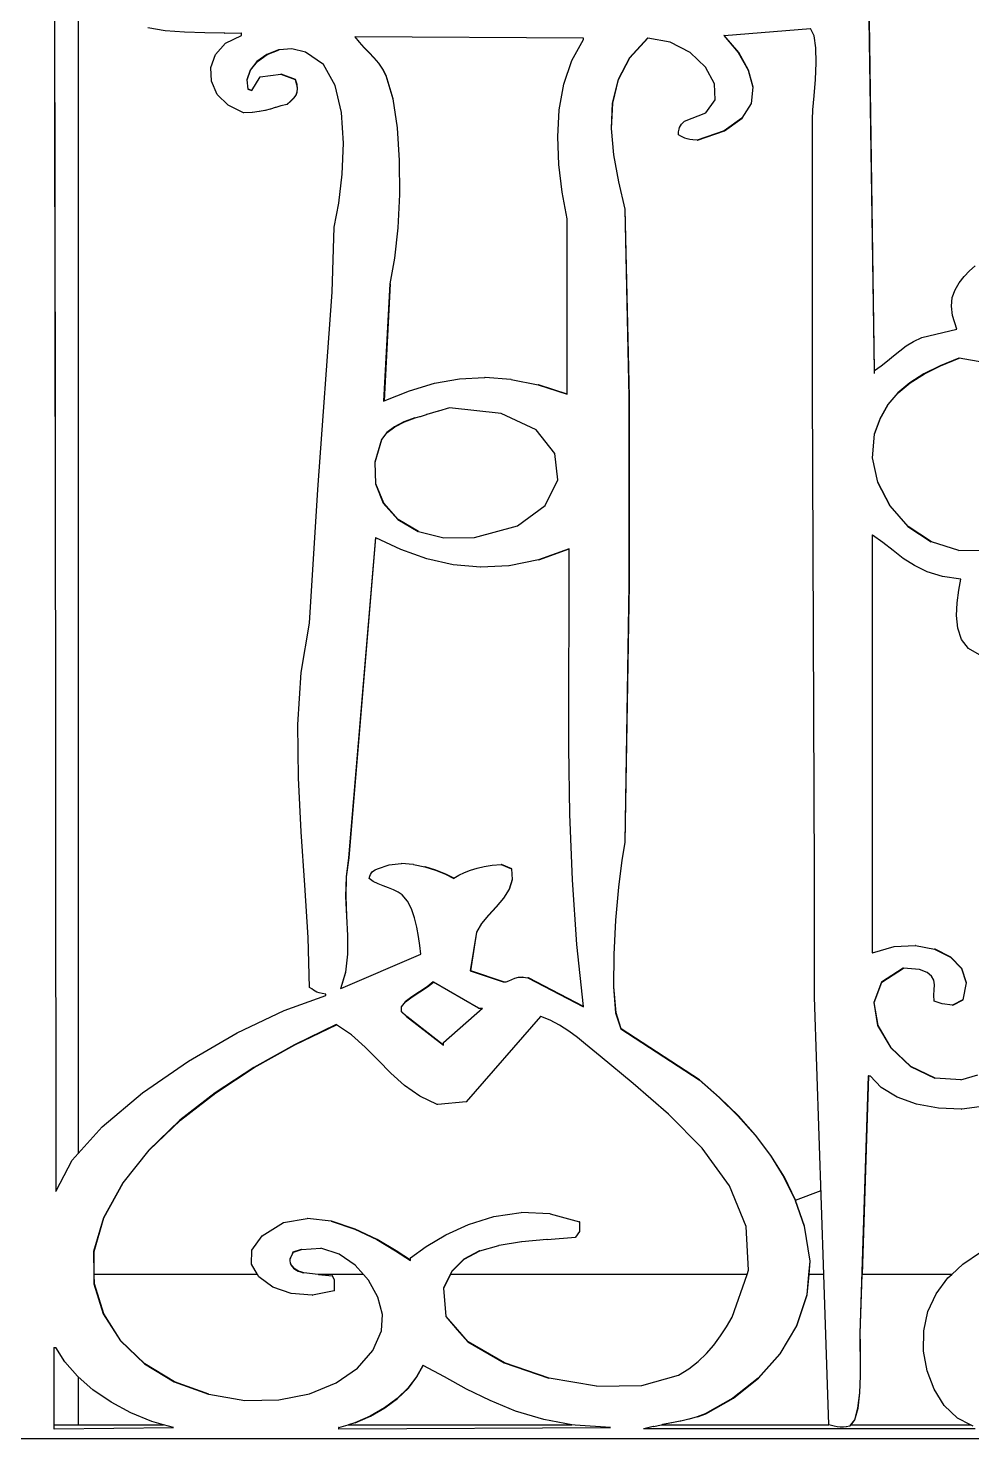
# Model space of a CAD drawing. Header units: inches. Extents: x 3672 to 10975, y -27382 to -746.
# Drawn here: x 4147.33 to 4158.69, y -26774.52 to -26757.56 of the extents above; entities that cross this region are included whole.
import ezdxf

# ---------------------------------------------------------------- set-up
doc = ezdxf.new("R2010")
doc.units = ezdxf.units.IN
doc.header["$LTSCALE"] = 17
doc.header["$MEASUREMENT"] = 0
doc.layers.add('25 BOT BAR', color=12, linetype='Continuous', lineweight=25)

# ---------------------------------------------------------------- blocks, each defined once
blk = doc.blocks.new('A$C99292ed1')
for p, q in [((75.634, 29.07), (75.647, 15.37)), ((75.652, 15.37), (75.639, 29.07)), ((75.925, 29.07), (75.925, 4.287)), ((85.404, 24.311), (85.503, 16.057)), ((85.508, 16.061), (85.409, 24.309)), ((76.972, 21.168), (76.764, 21.21)), ((77.206, 21.144), (76.972, 21.168)), ((77.45, 21.134), (77.206, 21.144)), ((77.684, 21.133), (77.45, 21.134)), ((77.689, 21.133), (77.684, 21.133)), ((77.689, 21.133), (77.89, 21.138)), ((77.699, 20.979), (77.89, 21.096)), ((77.89, 21.096), (77.89, 21.138)), ((79.254, 21.075), (79.305, 20.995)), ((79.259, 21.075), (79.254, 21.075)), ((79.31, 20.995), (79.259, 21.075)), ((82.007, 21.055), (79.259, 21.075)), ((82.007, 21.034), (82.007, 21.055)), ((82.776, 21.055), (82.558, 20.761)), ((82.563, 20.761), (82.78, 21.054)), ((82.78, 21.054), (82.776, 21.055)), ((83.048, 20.996), (82.78, 21.054)), ((83.698, 21.096), (83.693, 21.096)), ((83.693, 21.096), (83.867, 20.839)), ((83.698, 21.096), (84.735, 21.2)), ((83.872, 20.839), (83.698, 21.096)), ((84.781, 21.093), (84.735, 21.2)), ((84.802, 20.912), (84.781, 21.093)), ((77.577, 20.811), (77.699, 20.979)), ((78.337, 20.88), (78.195, 20.812)), ((78.2, 20.812), (78.342, 20.88)), ((78.342, 20.88), (78.337, 20.88)), ((78.495, 20.895), (78.342, 20.88)), ((78.659, 20.847), (78.495, 20.895)), ((79.305, 20.995), (79.362, 20.917)), ((79.31, 20.995), (79.305, 20.995)), ((79.367, 20.917), (79.31, 20.995)), ((79.362, 20.917), (79.422, 20.84)), ((79.367, 20.917), (79.362, 20.917)), ((79.427, 20.84), (79.367, 20.917)), ((81.863, 20.721), (82.007, 21.034)), ((83.288, 20.839), (83.048, 20.996)), ((84.805, 20.683), (84.802, 20.912)), ((77.522, 20.614), (77.577, 20.811)), ((78.077, 20.707), (77.994, 20.576)), ((77.999, 20.576), (78.082, 20.707)), ((78.195, 20.812), (78.077, 20.707)), ((78.082, 20.707), (78.077, 20.707)), ((78.082, 20.707), (78.2, 20.812)), ((78.2, 20.812), (78.195, 20.812)), ((78.878, 20.662), (78.659, 20.847)), ((79.422, 20.84), (79.482, 20.761)), ((79.427, 20.84), (79.422, 20.84)), ((79.486, 20.761), (79.427, 20.84)), ((79.482, 20.761), (79.538, 20.678)), ((79.486, 20.761), (79.482, 20.761)), ((79.543, 20.678), (79.486, 20.761)), ((81.767, 20.365), (81.863, 20.721)), ((82.558, 20.761), (82.421, 20.433)), ((82.426, 20.433), (82.563, 20.761)), ((82.563, 20.761), (82.558, 20.761)), ((83.474, 20.619), (83.288, 20.839)), ((83.872, 20.839), (83.867, 20.839)), ((83.867, 20.839), (83.988, 20.576)), ((83.992, 20.576), (83.872, 20.839)), ((77.53, 20.407), (77.522, 20.614)), ((77.994, 20.576), (77.953, 20.431)), ((77.958, 20.431), (77.999, 20.576)), ((77.999, 20.576), (77.994, 20.576)), ((79.019, 20.345), (78.878, 20.662)), ((79.538, 20.678), (79.587, 20.59)), ((79.543, 20.678), (79.538, 20.678)), ((79.592, 20.59), (79.543, 20.678)), ((79.587, 20.59), (79.626, 20.495)), ((79.592, 20.59), (79.587, 20.59)), ((79.631, 20.495), (79.592, 20.59)), ((83.582, 20.371), (83.474, 20.619)), ((83.992, 20.576), (83.988, 20.576)), ((83.988, 20.576), (84.043, 20.318)), ((84.048, 20.318), (83.992, 20.576)), ((84.795, 20.434), (84.805, 20.683)), ((77.6, 20.211), (77.53, 20.407)), ((77.953, 20.431), (77.965, 20.287)), ((77.958, 20.431), (77.953, 20.431)), ((77.97, 20.287), (77.958, 20.431)), ((78.015, 20.268), (78.114, 20.474)), ((78.114, 20.474), (78.362, 20.515)), ((78.362, 20.515), (78.363, 20.515)), ((78.366, 20.515), (78.363, 20.515)), ((78.363, 20.515), (78.535, 20.432)), ((78.54, 20.432), (78.366, 20.515)), ((78.535, 20.432), (78.554, 20.359)), ((78.54, 20.432), (78.535, 20.432)), ((78.559, 20.359), (78.54, 20.432)), ((78.554, 20.359), (78.561, 20.298)), ((78.559, 20.359), (78.554, 20.359)), ((78.566, 20.298), (78.559, 20.359)), ((79.626, 20.495), (79.71, 20.142)), ((79.631, 20.495), (79.626, 20.495)), ((79.714, 20.142), (79.631, 20.495)), ((81.712, 19.978), (81.767, 20.365)), ((82.421, 20.433), (82.352, 20.077)), ((82.357, 20.077), (82.426, 20.433)), ((82.426, 20.433), (82.421, 20.433)), ((83.591, 20.131), (83.582, 20.371)), ((84.78, 20.19), (84.795, 20.434)), ((77.73, 20.046), (77.6, 20.211)), ((77.965, 20.287), (78.014, 20.267)), ((77.97, 20.287), (77.965, 20.287)), ((78.015, 20.268), (77.97, 20.287)), ((78.014, 20.267), (78.015, 20.268)), ((78.543, 20.2), (78.517, 20.156)), ((78.522, 20.156), (78.547, 20.2)), ((78.557, 20.246), (78.543, 20.2)), ((78.547, 20.2), (78.543, 20.2)), ((78.547, 20.2), (78.562, 20.246)), ((78.561, 20.298), (78.557, 20.246)), ((78.562, 20.246), (78.557, 20.246)), ((78.566, 20.298), (78.561, 20.298)), ((78.562, 20.246), (78.566, 20.298)), ((79.094, 19.937), (79.019, 20.345)), ((84.043, 20.318), (84.021, 20.073)), ((84.026, 20.073), (84.048, 20.318)), ((84.048, 20.318), (84.043, 20.318)), ((84.766, 19.98), (84.78, 20.19)), ((77.915, 19.935), (77.73, 20.046)), ((78.362, 20.036), (78.302, 20.012)), ((78.367, 20.036), (78.362, 20.036)), ((78.436, 20.059), (78.367, 20.036)), ((78.482, 20.11), (78.436, 20.059)), ((78.441, 20.059), (78.436, 20.059)), ((78.441, 20.059), (78.486, 20.11)), ((78.517, 20.156), (78.482, 20.11)), ((78.486, 20.11), (78.482, 20.11)), ((78.486, 20.11), (78.522, 20.156)), ((78.522, 20.156), (78.517, 20.156)), ((79.71, 20.142), (79.763, 19.706)), ((79.714, 20.142), (79.71, 20.142)), ((79.768, 19.706), (79.714, 20.142)), ((82.352, 20.077), (82.338, 19.698)), ((82.343, 19.698), (82.357, 20.077)), ((82.357, 20.077), (82.352, 20.077)), ((83.478, 19.932), (83.591, 20.131)), ((84.021, 20.073), (83.91, 19.852)), ((83.915, 19.852), (84.026, 20.073)), ((84.026, 20.073), (84.021, 20.073)), ((77.92, 19.935), (77.915, 19.935)), ((78.018, 19.94), (77.92, 19.935)), ((78.023, 19.94), (78.018, 19.94)), ((78.102, 19.952), (78.023, 19.94)), ((78.107, 19.952), (78.102, 19.952)), ((78.173, 19.969), (78.107, 19.952)), ((78.177, 19.969), (78.173, 19.969)), ((78.236, 19.99), (78.177, 19.969)), ((78.241, 19.99), (78.236, 19.99)), ((78.297, 20.012), (78.241, 19.99)), ((78.302, 20.012), (78.297, 20.012)), ((79.118, 19.478), (79.094, 19.937)), ((81.695, 19.571), (81.712, 19.978)), ((83.222, 19.81), (83.478, 19.932)), ((83.91, 19.852), (83.697, 19.664)), ((83.702, 19.664), (83.915, 19.852)), ((83.915, 19.852), (83.91, 19.852)), ((84.759, 19.831), (84.766, 19.98)), ((79.763, 19.706), (79.789, 19.216)), ((79.768, 19.706), (79.763, 19.706)), ((79.793, 19.216), (79.768, 19.706)), ((82.343, 19.698), (82.338, 19.698)), ((82.338, 19.698), (82.368, 19.302)), ((82.372, 19.302), (82.343, 19.698)), ((83.15, 19.65), (83.155, 19.686)), ((83.155, 19.686), (83.162, 19.715)), ((83.162, 19.715), (83.172, 19.739)), ((83.172, 19.739), (83.185, 19.761)), ((83.185, 19.761), (83.202, 19.784)), ((83.202, 19.784), (83.222, 19.81)), ((84.759, 15.787), (84.759, 19.831)), ((81.708, 19.154), (81.695, 19.571)), ((83.147, 19.603), (83.15, 19.65)), ((83.176, 19.584), (83.147, 19.603)), ((83.202, 19.567), (83.176, 19.584)), ((83.226, 19.554), (83.202, 19.567)), ((83.252, 19.543), (83.226, 19.554)), ((83.283, 19.534), (83.252, 19.543)), ((83.322, 19.526), (83.283, 19.534)), ((83.371, 19.52), (83.322, 19.526)), ((83.372, 19.52), (83.371, 19.52)), ((83.697, 19.664), (83.372, 19.52)), ((83.372, 19.52), (83.375, 19.52)), ((83.375, 19.52), (83.702, 19.664)), ((83.702, 19.664), (83.697, 19.664)), ((79.103, 19.011), (79.118, 19.478)), ((79.789, 19.216), (79.79, 18.705)), ((79.793, 19.216), (79.789, 19.216)), ((79.795, 18.705), (79.793, 19.216)), ((82.372, 19.302), (82.368, 19.302)), ((82.368, 19.302), (82.427, 18.895)), ((82.431, 18.895), (82.372, 19.302)), ((79.061, 18.575), (79.103, 19.011)), ((81.748, 18.74), (81.708, 19.154)), ((82.427, 18.895), (82.503, 18.483)), ((82.431, 18.895), (82.427, 18.895)), ((82.508, 18.483), (82.431, 18.895)), ((79.79, 18.705), (79.77, 18.204)), ((79.774, 18.204), (79.795, 18.705)), ((79.795, 18.705), (79.79, 18.705)), ((81.808, 18.338), (81.748, 18.74)), ((79.006, 18.213), (79.061, 18.575)), ((81.809, 15.706), (81.808, 18.338)), ((82.503, 18.483), (82.552, 15.663)), ((82.508, 18.483), (82.503, 18.483)), ((82.557, 15.663), (82.508, 18.483)), ((78.982, 17.239), (79.006, 18.213)), ((79.77, 18.204), (79.731, 17.747)), ((79.735, 17.747), (79.774, 18.204)), ((79.774, 18.204), (79.77, 18.204)), ((79.731, 17.747), (79.676, 17.363)), ((79.681, 17.363), (79.735, 17.747)), ((79.735, 17.747), (79.731, 17.747)), ((86.523, 17.379), (86.583, 17.473)), ((86.583, 17.473), (86.65, 17.557)), ((86.65, 17.557), (86.718, 17.633)), ((79.676, 17.363), (79.601, 15.6)), ((79.681, 17.363), (79.606, 15.603)), ((79.681, 17.363), (79.676, 17.363)), ((86.475, 17.274), (86.523, 17.379)), ((78.808, 14.273), (78.982, 17.239)), ((86.431, 17.029), (86.442, 17.158)), ((86.442, 17.158), (86.475, 17.274)), ((86.446, 16.886), (86.431, 17.029)), ((86.495, 16.679), (86.446, 16.886)), ((86.074, 16.554), (86.495, 16.679)), ((85.889, 16.429), (85.975, 16.496)), ((85.975, 16.496), (86.074, 16.554)), ((85.735, 16.28), (85.81, 16.356)), ((85.81, 16.356), (85.889, 16.429)), ((85.508, 16.061), (85.585, 16.128)), ((85.585, 16.128), (85.662, 16.203)), ((85.662, 16.203), (85.735, 16.28)), ((86.297, 16.129), (86.101, 16.008)), ((86.106, 16.008), (86.302, 16.129)), ((86.52, 16.243), (86.297, 16.129)), ((86.302, 16.129), (86.297, 16.129)), ((86.302, 16.129), (86.523, 16.243)), ((86.523, 16.243), (86.52, 16.243)), ((87.149, 16.109), (86.523, 16.243)), ((80.512, 15.935), (80.816, 15.955)), ((80.816, 15.955), (80.818, 15.954)), ((80.821, 15.955), (80.818, 15.954)), ((81.129, 15.924), (80.821, 15.955)), ((85.503, 16.057), (85.508, 16.061)), ((85.503, 16.057), (85.503, 16.015)), ((86.101, 16.008), (85.931, 15.875)), ((85.936, 15.875), (86.106, 16.008)), ((86.106, 16.008), (86.101, 16.008)), ((79.91, 15.755), (80.212, 15.867)), ((80.212, 15.867), (80.512, 15.935)), ((81.134, 15.924), (81.129, 15.924)), ((81.134, 15.924), (81.458, 15.842)), ((81.458, 15.842), (81.808, 15.704)), ((81.463, 15.842), (81.458, 15.842)), ((81.809, 15.706), (81.463, 15.842)), ((84.784, 8.487), (84.759, 15.787)), ((85.931, 15.875), (85.787, 15.724)), ((85.791, 15.724), (85.936, 15.875)), ((85.936, 15.875), (85.931, 15.875)), ((79.606, 15.603), (79.91, 15.755)), ((81.808, 15.704), (81.809, 15.706)), ((82.557, 15.663), (82.552, 15.663)), ((82.552, 15.663), (82.552, 15.37)), ((82.557, 15.37), (82.557, 15.663)), ((85.787, 15.724), (85.668, 15.549)), ((85.672, 15.549), (85.791, 15.724)), ((85.791, 15.724), (85.787, 15.724)), ((79.601, 15.6), (79.606, 15.603)), ((80.257, 15.448), (80.119, 15.399)), ((80.262, 15.448), (80.257, 15.448)), ((80.395, 15.497), (80.262, 15.448)), ((81.014, 15.414), (80.395, 15.497)), ((85.668, 15.549), (85.586, 15.37)), ((85.59, 15.37), (85.672, 15.549)), ((85.672, 15.549), (85.668, 15.549)), ((75.647, 15.37), (75.652, 15.37)), ((75.663, 3.729), (75.652, 15.37)), ((79.845, 15.286), (79.731, 15.214)), ((79.735, 15.214), (79.85, 15.286)), ((79.975, 15.347), (79.845, 15.286)), ((79.85, 15.286), (79.845, 15.286)), ((79.85, 15.286), (79.98, 15.347)), ((79.98, 15.347), (79.975, 15.347)), ((79.98, 15.347), (80.038, 15.37)), ((80.038, 15.37), (80.043, 15.37)), ((80.043, 15.37), (80.115, 15.399)), ((80.119, 15.399), (80.115, 15.399)), ((81.435, 15.166), (81.014, 15.414)), ((82.552, 15.37), (82.557, 15.37)), ((82.552, 15.37), (82.552, 12.842)), ((82.557, 12.842), (82.557, 15.37)), ((85.573, 15.344), (85.503, 15.103)), ((85.508, 15.103), (85.578, 15.344)), ((85.586, 15.37), (85.573, 15.344)), ((85.578, 15.344), (85.573, 15.344)), ((85.578, 15.344), (85.59, 15.37)), ((85.586, 15.37), (85.59, 15.37)), ((79.639, 15.126), (79.577, 15.02)), ((79.581, 15.02), (79.644, 15.126)), ((79.731, 15.214), (79.639, 15.126)), ((79.644, 15.126), (79.639, 15.126)), ((79.644, 15.126), (79.735, 15.214)), ((79.735, 15.214), (79.731, 15.214)), ((81.662, 14.813), (81.435, 15.166)), ((85.503, 15.103), (85.477, 14.748)), ((85.482, 14.748), (85.508, 15.103)), ((85.508, 15.103), (85.503, 15.103)), ((79.577, 15.02), (79.494, 14.681)), ((79.498, 14.681), (79.581, 15.02)), ((79.581, 15.02), (79.577, 15.02)), ((81.698, 14.415), (81.662, 14.813)), ((79.494, 14.681), (79.503, 14.357)), ((79.498, 14.681), (79.494, 14.681)), ((79.508, 14.357), (79.498, 14.681)), ((85.482, 14.748), (85.477, 14.748)), ((85.477, 14.748), (85.542, 14.379)), ((85.547, 14.379), (85.482, 14.748)), ((78.709, 12.261), (78.808, 14.273)), ((79.503, 14.357), (79.597, 14.064)), ((79.508, 14.357), (79.503, 14.357)), ((79.602, 14.064), (79.508, 14.357)), ((81.546, 14.032), (81.698, 14.415)), ((85.547, 14.379), (85.542, 14.379)), ((85.542, 14.379), (85.689, 14.026)), ((85.694, 14.026), (85.547, 14.379)), ((79.597, 14.064), (79.77, 13.82)), ((79.602, 14.064), (79.597, 14.064)), ((79.775, 13.82), (79.602, 14.064)), ((81.21, 13.723), (81.546, 14.032)), ((85.694, 14.026), (85.689, 14.026)), ((85.689, 14.026), (85.907, 13.717)), ((85.912, 13.717), (85.694, 14.026)), ((79.775, 13.82), (79.77, 13.82)), ((79.77, 13.82), (80.015, 13.641)), ((80.02, 13.641), (79.775, 13.82)), ((80.02, 13.641), (80.015, 13.641)), ((80.02, 13.641), (80.325, 13.545)), ((80.693, 13.547), (81.21, 13.723)), ((85.478, 13.589), (85.478, 7.305)), ((85.483, 13.584), (85.478, 13.589)), ((85.483, 7.307), (85.483, 13.584)), ((85.608, 13.472), (85.483, 13.584)), ((85.907, 13.717), (86.187, 13.484)), ((85.912, 13.717), (85.907, 13.717)), ((86.192, 13.484), (85.912, 13.717)), ((79.502, 13.547), (79.18, 8.736)), ((79.185, 8.736), (79.507, 13.545)), ((79.507, 13.545), (79.502, 13.547)), ((79.808, 13.369), (79.507, 13.545)), ((80.325, 13.545), (80.693, 13.547)), ((85.729, 13.352), (85.608, 13.472)), ((86.192, 13.484), (86.187, 13.484)), ((86.519, 13.355), (86.192, 13.484)), ((80.119, 13.23), (79.808, 13.369)), ((81.833, 13.381), (81.462, 13.215)), ((81.467, 13.215), (81.833, 13.379)), ((81.832, 12.395), (81.833, 13.379)), ((81.833, 13.379), (81.833, 13.381)), ((85.852, 13.235), (85.729, 13.352)), ((85.986, 13.127), (85.852, 13.235)), ((86.519, 13.355), (86.892, 13.361)), ((80.438, 13.138), (80.119, 13.23)), ((80.766, 13.101), (80.438, 13.138)), ((80.769, 13.101), (80.766, 13.101)), ((80.769, 13.101), (80.771, 13.101)), ((81.107, 13.124), (80.771, 13.101)), ((81.112, 13.124), (81.107, 13.124)), ((81.462, 13.215), (81.112, 13.124)), ((81.467, 13.215), (81.462, 13.215)), ((86.14, 13.035), (85.986, 13.127)), ((86.323, 12.965), (86.14, 13.035)), ((86.545, 12.925), (86.323, 12.965)), ((86.52, 12.756), (86.545, 12.925)), ((82.552, 12.842), (82.503, 8.964)), ((82.508, 8.964), (82.557, 12.842)), ((82.557, 12.842), (82.552, 12.842)), ((86.5, 12.568), (86.52, 12.756)), ((86.493, 12.375), (86.5, 12.568)), ((81.828, 11.395), (81.832, 12.395)), ((78.609, 11.519), (78.709, 12.261)), ((86.507, 12.187), (86.493, 12.375)), ((86.552, 12.018), (86.507, 12.187)), ((86.636, 11.88), (86.552, 12.018)), ((86.768, 11.784), (86.636, 11.88)), ((78.57, 10.74), (78.609, 11.519)), ((81.83, 10.39), (81.828, 11.395)), ((78.575, 9.938), (78.57, 10.74)), ((81.842, 9.389), (81.83, 10.39)), ((78.608, 9.127), (78.575, 9.938)), ((81.871, 8.401), (81.842, 9.389)), ((78.652, 8.322), (78.608, 9.127)), ((82.503, 8.964), (82.466, 8.699)), ((82.471, 8.699), (82.508, 8.964)), ((82.508, 8.964), (82.503, 8.964)), ((79.18, 8.736), (79.148, 8.449)), ((79.153, 8.449), (79.185, 8.736)), ((79.185, 8.736), (79.18, 8.736)), ((82.466, 8.699), (82.426, 8.291)), ((82.431, 8.291), (82.471, 8.699)), ((82.471, 8.699), (82.466, 8.699)), ((79.436, 8.459), (79.444, 8.485)), ((79.444, 8.485), (79.453, 8.506)), ((79.453, 8.506), (79.464, 8.523)), ((79.464, 8.523), (79.479, 8.538)), ((79.479, 8.538), (79.5, 8.553)), ((79.5, 8.553), (79.527, 8.57)), ((79.527, 8.57), (79.668, 8.629)), ((79.668, 8.629), (79.812, 8.648)), ((79.812, 8.648), (79.815, 8.648)), ((79.817, 8.648), (79.815, 8.648)), ((79.956, 8.636), (79.817, 8.648)), ((79.961, 8.636), (79.956, 8.636)), ((79.961, 8.636), (80.095, 8.6)), ((80.099, 8.6), (80.095, 8.6)), ((80.095, 8.6), (80.225, 8.547)), ((80.23, 8.547), (80.099, 8.6)), ((80.23, 8.547), (80.225, 8.547)), ((80.225, 8.547), (80.343, 8.487)), ((80.348, 8.487), (80.23, 8.547)), ((80.348, 8.487), (80.343, 8.487)), ((80.343, 8.487), (80.445, 8.425)), ((80.447, 8.426), (80.348, 8.487)), ((80.507, 8.471), (80.574, 8.513)), ((80.574, 8.513), (80.646, 8.55)), ((80.646, 8.55), (80.724, 8.581)), ((80.724, 8.581), (80.811, 8.605)), ((80.811, 8.605), (80.907, 8.622)), ((80.907, 8.622), (81.015, 8.632)), ((81.015, 8.632), (81.139, 8.57)), ((81.02, 8.632), (81.015, 8.632)), ((81.144, 8.57), (81.02, 8.632)), ((81.139, 8.57), (81.148, 8.41)), ((81.144, 8.57), (81.139, 8.57)), ((81.152, 8.41), (81.144, 8.57)), ((84.784, 6.641), (84.784, 8.487)), ((78.691, 7.537), (78.652, 8.322)), ((79.148, 8.449), (79.143, 8.155)), ((79.153, 8.449), (79.148, 8.449)), ((79.148, 8.155), (79.153, 8.449)), ((79.428, 8.425), (79.436, 8.459)), ((79.476, 8.377), (79.428, 8.425)), ((79.533, 8.341), (79.476, 8.377)), ((79.595, 8.311), (79.533, 8.341)), ((80.445, 8.425), (80.447, 8.426)), ((80.447, 8.426), (80.507, 8.471)), ((81.148, 8.41), (81.111, 8.263)), ((81.115, 8.263), (81.152, 8.41)), ((81.152, 8.41), (81.148, 8.41)), ((81.924, 7.433), (81.871, 8.401)), ((79.143, 8.155), (79.153, 7.859)), ((79.148, 8.155), (79.143, 8.155)), ((79.158, 7.859), (79.148, 8.155)), ((79.658, 8.284), (79.595, 8.311)), ((79.72, 8.255), (79.658, 8.284)), ((79.777, 8.22), (79.72, 8.255)), ((79.825, 8.176), (79.777, 8.22)), ((79.887, 8.081), (79.825, 8.176)), ((81.111, 8.263), (81.041, 8.127)), ((81.046, 8.127), (81.115, 8.263)), ((81.115, 8.263), (81.111, 8.263)), ((82.426, 8.291), (82.391, 7.798)), ((82.396, 7.798), (82.431, 8.291)), ((82.431, 8.291), (82.426, 8.291)), ((79.935, 7.965), (79.887, 8.081)), ((80.954, 7.998), (80.861, 7.872)), ((80.866, 7.872), (80.958, 7.998)), ((81.041, 8.127), (80.954, 7.998)), ((80.958, 7.998), (80.954, 7.998)), ((80.958, 7.998), (81.046, 8.127)), ((81.046, 8.127), (81.041, 8.127)), ((79.158, 7.859), (79.153, 7.859)), ((79.153, 7.859), (79.165, 7.567)), ((79.17, 7.567), (79.158, 7.859)), ((79.972, 7.834), (79.935, 7.965)), ((80, 7.694), (79.972, 7.834)), ((80.861, 7.872), (80.778, 7.746)), ((80.783, 7.746), (80.866, 7.872)), ((80.866, 7.872), (80.861, 7.872)), ((80.02, 7.552), (80, 7.694)), ((80.778, 7.746), (80.717, 7.616)), ((80.722, 7.616), (80.783, 7.746)), ((80.783, 7.746), (80.778, 7.746)), ((82.391, 7.798), (82.369, 7.28)), ((82.374, 7.28), (82.396, 7.798)), ((82.396, 7.798), (82.391, 7.798)), ((78.709, 6.787), (78.691, 7.537)), ((79.17, 7.567), (79.165, 7.567)), ((79.165, 7.567), (79.166, 7.284)), ((79.17, 7.284), (79.17, 7.567)), ((80.036, 7.414), (80.02, 7.552)), ((80.717, 7.616), (80.643, 7.035)), ((80.648, 7.035), (80.722, 7.616)), ((80.722, 7.616), (80.717, 7.616)), ((80.048, 7.284), (80.036, 7.414)), ((82.007, 6.499), (81.924, 7.433)), ((85.478, 7.305), (85.483, 7.307)), ((85.483, 7.307), (85.741, 7.399)), ((85.741, 7.399), (85.997, 7.414)), ((86.001, 7.414), (85.997, 7.414)), ((86.001, 7.414), (86.229, 7.359)), ((86.234, 7.359), (86.229, 7.359)), ((86.229, 7.359), (86.42, 7.242)), ((86.425, 7.242), (86.234, 7.359)), ((79.086, 6.769), (80.048, 7.284)), ((79.166, 7.284), (79.142, 7.015)), ((79.147, 7.015), (79.17, 7.284)), ((79.17, 7.284), (79.166, 7.284)), ((82.369, 7.28), (82.367, 6.795)), ((82.374, 7.28), (82.369, 7.28)), ((82.371, 6.795), (82.374, 7.28)), ((86.42, 7.242), (86.552, 7.07)), ((86.425, 7.242), (86.42, 7.242)), ((86.557, 7.07), (86.425, 7.242)), ((79.142, 7.015), (79.081, 6.766)), ((79.086, 6.769), (79.147, 7.015)), ((79.147, 7.015), (79.142, 7.015)), ((80.648, 7.035), (80.643, 7.035)), ((80.643, 7.035), (81.04, 6.869)), ((81.044, 6.87), (80.648, 7.035)), ((85.85, 7.077), (85.59, 6.863)), ((85.595, 6.863), (85.855, 7.077)), ((85.855, 7.077), (85.85, 7.077)), ((86.049, 7.056), (85.855, 7.077)), ((86.139, 7.01), (86.049, 7.056)), ((86.193, 6.956), (86.139, 7.01)), ((86.219, 6.894), (86.193, 6.956)), ((86.552, 7.07), (86.608, 6.854)), ((86.557, 7.07), (86.552, 7.07)), ((86.613, 6.854), (86.557, 7.07)), ((78.736, 6.764), (78.709, 6.787)), ((80.124, 6.795), (80.033, 6.719)), ((80.038, 6.719), (80.129, 6.795)), ((80.197, 6.869), (80.124, 6.795)), ((80.129, 6.795), (80.124, 6.795)), ((80.129, 6.795), (80.199, 6.867)), ((80.199, 6.867), (80.197, 6.869)), ((80.742, 6.475), (80.199, 6.867)), ((81.04, 6.869), (81.044, 6.87)), ((81.044, 6.87), (81.074, 6.872)), ((81.074, 6.872), (81.107, 6.885)), ((81.107, 6.885), (81.143, 6.904)), ((81.143, 6.904), (81.181, 6.923)), ((81.181, 6.923), (81.225, 6.938)), ((81.225, 6.938), (81.277, 6.942)), ((81.278, 6.942), (81.277, 6.942)), ((81.281, 6.942), (81.278, 6.942)), ((81.281, 6.942), (81.337, 6.932)), ((81.342, 6.932), (81.337, 6.932)), ((81.337, 6.932), (82.007, 6.496)), ((82.007, 6.499), (81.342, 6.932)), ((82.371, 6.795), (82.367, 6.795)), ((82.367, 6.795), (82.392, 6.404)), ((82.397, 6.404), (82.371, 6.795)), ((85.59, 6.863), (85.498, 6.56)), ((85.503, 6.56), (85.595, 6.863)), ((85.595, 6.863), (85.59, 6.863)), ((86.226, 6.825), (86.219, 6.894)), ((86.223, 6.75), (86.226, 6.825)), ((86.608, 6.854), (86.57, 6.6)), ((86.574, 6.6), (86.613, 6.854)), ((86.613, 6.854), (86.608, 6.854)), ((78.403, 6.439), (78.907, 6.662)), ((78.757, 6.744), (78.736, 6.764)), ((78.778, 6.729), (78.757, 6.744)), ((78.799, 6.715), (78.778, 6.729)), ((78.826, 6.703), (78.799, 6.715)), ((78.861, 6.693), (78.826, 6.703)), ((78.907, 6.683), (78.861, 6.693)), ((78.907, 6.662), (78.907, 6.683)), ((79.081, 6.766), (79.086, 6.769)), ((79.939, 6.644), (79.86, 6.569)), ((79.864, 6.569), (79.944, 6.644)), ((80.033, 6.719), (79.939, 6.644)), ((79.944, 6.644), (79.939, 6.644)), ((79.944, 6.644), (80.038, 6.719)), ((80.038, 6.719), (80.033, 6.719)), ((84.897, 2.472), (84.784, 6.641)), ((86.219, 6.668), (86.223, 6.75)), ((86.222, 6.579), (86.219, 6.668)), ((79.811, 6.495), (79.81, 6.422)), ((79.86, 6.569), (79.811, 6.495)), ((79.816, 6.495), (79.811, 6.495)), ((79.815, 6.422), (79.816, 6.495)), ((79.816, 6.495), (79.864, 6.569)), ((79.864, 6.569), (79.86, 6.569)), ((80.321, 5.957), (80.792, 6.475)), ((80.742, 6.475), (80.792, 6.475)), ((82.007, 6.496), (82.007, 6.499)), ((85.498, 6.56), (85.544, 6.215)), ((85.503, 6.56), (85.498, 6.56)), ((85.549, 6.215), (85.503, 6.56)), ((86.322, 6.538), (86.222, 6.579)), ((86.446, 6.517), (86.322, 6.538)), ((86.57, 6.6), (86.446, 6.518)), ((86.446, 6.518), (86.45, 6.517)), ((86.446, 6.518), (86.446, 6.517)), ((86.45, 6.517), (86.446, 6.517)), ((86.45, 6.517), (86.574, 6.6)), ((86.574, 6.6), (86.57, 6.6)), ((77.837, 6.101), (78.403, 6.439)), ((79.815, 6.422), (79.81, 6.422)), ((79.81, 6.422), (79.874, 6.351)), ((79.879, 6.351), (79.815, 6.422)), ((79.879, 6.351), (79.874, 6.351)), ((79.874, 6.351), (80.321, 5.916)), ((80.321, 5.92), (79.879, 6.351)), ((81.486, 6.351), (80.593, 5.065)), ((80.598, 5.065), (81.49, 6.349)), ((81.49, 6.349), (81.486, 6.351)), ((81.604, 6.293), (81.49, 6.349)), ((81.718, 6.218), (81.604, 6.293)), ((82.397, 6.404), (82.392, 6.404)), ((82.392, 6.404), (82.453, 6.164)), ((82.458, 6.164), (82.397, 6.404)), ((79.031, 6.227), (78.528, 5.921)), ((78.533, 5.921), (79.033, 6.225)), ((79.033, 6.225), (79.031, 6.227)), ((79.214, 6.071), (79.033, 6.225)), ((81.827, 6.13), (81.718, 6.218)), ((81.931, 6.034), (81.827, 6.13)), ((82.458, 6.164), (82.453, 6.164)), ((82.453, 6.164), (83.395, 5.397)), ((83.4, 5.397), (82.458, 6.164)), ((85.549, 6.215), (85.544, 6.215)), ((85.544, 6.215), (85.701, 5.879)), ((85.706, 5.879), (85.549, 6.215)), ((77.253, 5.678), (77.837, 6.101)), ((79.379, 5.89), (79.214, 6.071)), ((80.321, 5.92), (80.321, 5.957)), ((82.029, 5.935), (81.931, 6.034)), ((78.528, 5.921), (78.039, 5.58)), ((78.044, 5.58), (78.533, 5.921)), ((78.533, 5.921), (78.528, 5.921)), ((79.534, 5.694), (79.379, 5.89)), ((80.321, 5.916), (80.321, 5.92)), ((82.205, 5.75), (82.029, 5.935)), ((85.701, 5.879), (85.939, 5.598)), ((85.706, 5.879), (85.701, 5.879)), ((85.944, 5.598), (85.706, 5.879)), ((76.698, 5.199), (77.253, 5.678)), ((79.688, 5.497), (79.534, 5.694)), ((82.603, 5.342), (82.205, 5.75)), ((78.039, 5.58), (77.575, 5.202)), ((77.58, 5.202), (78.044, 5.58)), ((78.044, 5.58), (78.039, 5.58)), ((79.853, 5.311), (79.688, 5.497)), ((85.429, 5.459), (85.33, 1.581)), ((85.434, 5.459), (85.357, 2.472)), ((85.434, 5.459), (85.429, 5.459)), ((85.434, 5.459), (85.454, 5.459)), ((85.586, 5.282), (85.454, 5.459)), ((85.944, 5.598), (85.939, 5.598)), ((85.939, 5.598), (86.23, 5.421)), ((86.235, 5.421), (85.944, 5.598)), ((86.545, 5.397), (86.75, 5.474)), ((80.035, 5.149), (79.853, 5.311)), ((83.028, 4.881), (82.603, 5.342)), ((83.4, 5.397), (83.395, 5.397)), ((83.395, 5.397), (83.637, 5.13)), ((83.642, 5.13), (83.4, 5.397)), ((85.777, 5.137), (85.586, 5.282)), ((86.235, 5.421), (86.23, 5.421)), ((86.545, 5.397), (86.235, 5.421)), ((76.216, 4.692), (76.698, 5.199)), ((77.575, 5.202), (77.15, 4.789)), ((77.155, 4.789), (77.58, 5.202)), ((77.58, 5.202), (77.575, 5.202)), ((80.246, 5.024), (80.035, 5.149)), ((83.642, 5.13), (83.637, 5.13)), ((83.637, 5.13), (83.863, 4.854)), ((83.868, 4.854), (83.642, 5.13)), ((86.012, 5.031), (85.777, 5.137)), ((80.251, 5.024), (80.246, 5.024)), ((80.593, 5.065), (80.251, 5.024)), ((80.598, 5.065), (80.593, 5.065)), ((86.276, 4.969), (86.012, 5.031)), ((86.553, 4.957), (86.276, 4.969)), ((86.554, 4.958), (86.553, 4.957)), ((86.554, 4.958), (86.558, 4.957)), ((86.83, 5.001), (86.558, 4.957)), ((77.15, 4.789), (76.775, 4.338)), ((76.78, 4.338), (77.155, 4.789)), ((77.155, 4.789), (77.15, 4.789)), ((83.431, 4.368), (83.028, 4.881)), ((83.863, 4.854), (84.07, 4.566)), ((83.868, 4.854), (83.863, 4.854)), ((84.074, 4.566), (83.868, 4.854)), ((75.925, 4.287), (76.216, 4.692)), ((84.074, 4.566), (84.07, 4.566)), ((84.07, 4.566), (84.255, 4.261)), ((84.26, 4.261), (84.074, 4.566)), ((75.855, 4.189), (75.925, 4.287)), ((76.775, 4.338), (76.464, 3.85)), ((76.469, 3.85), (76.78, 4.338)), ((76.78, 4.338), (76.775, 4.338)), ((83.76, 3.805), (83.431, 4.368)), ((84.255, 4.261), (84.417, 3.934)), ((84.26, 4.261), (84.255, 4.261)), ((84.422, 3.934), (84.26, 4.261)), ((75.663, 3.729), (75.855, 4.189)), ((84.422, 3.934), (84.417, 3.934)), ((84.417, 3.934), (84.551, 3.586)), ((84.555, 3.588), (84.422, 3.934)), ((76.464, 3.85), (76.229, 3.323)), ((76.234, 3.323), (76.469, 3.85)), ((76.469, 3.85), (76.464, 3.85)), ((83.964, 3.193), (83.76, 3.805)), ((84.555, 3.588), (84.863, 3.735)), ((75.659, 3.717), (75.663, 3.729)), ((84.551, 3.586), (84.555, 3.588)), ((84.551, 3.586), (84.553, 3.581)), ((84.557, 3.581), (84.553, 3.581)), ((84.553, 3.581), (84.66, 3.199)), ((84.557, 3.581), (84.555, 3.588)), ((84.665, 3.199), (84.557, 3.581)), ((80.926, 3.34), (81.255, 3.4)), ((81.255, 3.4), (81.259, 3.399)), ((81.26, 3.4), (81.259, 3.399)), ((81.601, 3.38), (81.26, 3.4)), ((76.229, 3.323), (76.112, 2.816)), ((76.117, 2.816), (76.234, 3.323)), ((76.234, 3.323), (76.229, 3.323)), ((78.138, 3.054), (78.398, 3.252)), ((78.398, 3.252), (78.68, 3.313)), ((78.682, 3.313), (78.68, 3.313)), ((78.684, 3.313), (78.682, 3.313)), ((78.97, 3.27), (78.684, 3.313)), ((78.97, 3.27), (79.254, 3.154)), ((78.974, 3.27), (78.97, 3.27)), ((79.258, 3.154), (78.974, 3.27)), ((80.621, 3.221), (80.926, 3.34)), ((81.606, 3.38), (81.601, 3.38)), ((81.606, 3.38), (81.957, 3.261)), ((81.962, 3.261), (81.957, 3.261)), ((81.957, 3.261), (81.957, 3.116)), ((81.962, 3.116), (81.962, 3.261)), ((78.016, 2.836), (78.138, 3.054)), ((79.258, 3.154), (79.254, 3.154)), ((79.254, 3.154), (79.517, 2.996)), ((79.522, 2.996), (79.258, 3.154)), ((80.112, 2.892), (80.347, 3.065)), ((80.347, 3.065), (80.621, 3.221)), ((81.957, 3.116), (81.908, 3.033)), ((81.912, 3.033), (81.962, 3.116)), ((81.962, 3.116), (81.957, 3.116)), ((83.991, 2.534), (83.964, 3.193)), ((84.665, 3.199), (84.66, 3.199)), ((84.66, 3.199), (84.728, 2.67)), ((84.733, 2.67), (84.665, 3.199)), ((79.522, 2.996), (79.517, 2.996)), ((79.517, 2.996), (79.745, 2.827)), ((79.75, 2.827), (79.522, 2.996)), ((79.924, 2.722), (80.112, 2.892)), ((80.76, 2.825), (80.987, 2.907)), ((80.992, 2.907), (80.987, 2.907)), ((81.258, 2.96), (80.992, 2.907)), ((81.263, 2.96), (81.258, 2.96)), ((81.566, 2.997), (81.263, 2.96)), ((81.57, 2.997), (81.566, 2.997)), ((81.57, 2.997), (81.908, 3.033)), ((81.912, 3.033), (81.908, 3.033)), ((76.117, 2.816), (76.112, 2.816)), ((76.112, 2.816), (76.115, 2.472)), ((76.12, 2.472), (76.117, 2.816)), ((78.01, 2.624), (78.016, 2.836)), ((78.479, 2.724), (78.473, 2.699)), ((78.478, 2.699), (78.484, 2.724)), ((78.488, 2.748), (78.479, 2.724)), ((78.484, 2.724), (78.479, 2.724)), ((78.484, 2.724), (78.493, 2.748)), ((78.499, 2.775), (78.488, 2.748)), ((78.493, 2.748), (78.488, 2.748)), ((78.493, 2.748), (78.504, 2.775)), ((78.51, 2.805), (78.499, 2.775)), ((78.504, 2.775), (78.499, 2.775)), ((78.504, 2.775), (78.515, 2.805)), ((78.61, 2.846), (78.51, 2.805)), ((78.515, 2.805), (78.51, 2.805)), ((78.515, 2.805), (78.614, 2.846)), ((78.614, 2.846), (78.61, 2.846)), ((78.614, 2.846), (78.846, 2.864)), ((79.065, 2.777), (78.846, 2.864)), ((79.259, 2.61), (79.065, 2.777)), ((79.745, 2.827), (79.924, 2.68)), ((79.75, 2.827), (79.745, 2.827)), ((79.924, 2.684), (79.75, 2.827)), ((79.924, 2.684), (79.924, 2.722)), ((80.755, 2.825), (80.565, 2.701)), ((80.57, 2.701), (80.76, 2.825)), ((80.76, 2.825), (80.755, 2.825)), ((86.569, 2.626), (86.783, 2.806)), ((78.083, 2.472), (78.01, 2.624)), ((78.473, 2.699), (78.471, 2.675)), ((78.476, 2.675), (78.471, 2.675)), ((78.471, 2.675), (78.475, 2.648)), ((78.478, 2.699), (78.473, 2.699)), ((78.48, 2.648), (78.475, 2.648)), ((78.475, 2.648), (78.486, 2.618)), ((78.476, 2.675), (78.478, 2.699)), ((78.48, 2.648), (78.476, 2.675)), ((78.49, 2.618), (78.48, 2.648)), ((78.49, 2.618), (78.486, 2.618)), ((78.486, 2.618), (78.502, 2.589)), ((78.507, 2.589), (78.49, 2.618)), ((78.507, 2.589), (78.502, 2.589)), ((78.502, 2.589), (78.517, 2.566)), ((78.522, 2.566), (78.507, 2.589)), ((78.522, 2.566), (78.517, 2.566)), ((78.517, 2.566), (78.533, 2.548)), ((78.538, 2.548), (78.522, 2.566)), ((78.538, 2.548), (78.533, 2.548)), ((78.533, 2.548), (78.551, 2.533)), ((78.556, 2.533), (78.538, 2.548)), ((79.357, 2.472), (79.259, 2.61)), ((79.924, 2.68), (79.924, 2.684)), ((80.565, 2.701), (80.42, 2.519)), ((80.424, 2.519), (80.57, 2.701)), ((80.57, 2.701), (80.565, 2.701)), ((84.728, 2.67), (84.714, 2.472)), ((84.719, 2.472), (84.733, 2.67)), ((84.733, 2.67), (84.728, 2.67)), ((86.436, 2.472), (86.569, 2.626)), ((76.12, 2.472), (76.115, 2.472)), ((76.115, 2.472), (76.116, 2.33)), ((78.083, 2.472), (76.12, 2.472)), ((76.121, 2.33), (76.12, 2.472)), ((78.101, 2.434), (78.083, 2.472)), ((78.267, 2.282), (78.101, 2.434)), ((78.556, 2.533), (78.551, 2.533)), ((78.551, 2.533), (78.573, 2.52)), ((78.578, 2.52), (78.556, 2.533)), ((78.578, 2.52), (78.573, 2.52)), ((78.573, 2.52), (78.6, 2.508)), ((78.605, 2.508), (78.578, 2.52)), ((78.605, 2.508), (78.6, 2.508)), ((78.6, 2.508), (78.634, 2.494)), ((78.639, 2.494), (78.605, 2.508)), ((78.639, 2.494), (78.634, 2.494)), ((78.814, 2.472), (78.639, 2.494)), ((78.819, 2.472), (78.814, 2.472)), ((79.357, 2.472), (78.819, 2.472)), ((78.819, 2.472), (78.982, 2.452)), ((78.986, 2.452), (78.982, 2.452)), ((78.982, 2.452), (79.006, 2.39)), ((79.011, 2.39), (78.986, 2.452)), ((79.011, 2.39), (79.006, 2.39)), ((79.006, 2.39), (79.006, 2.224)), ((79.011, 2.224), (79.011, 2.39)), ((79.417, 2.386), (79.357, 2.472)), ((79.53, 2.131), (79.417, 2.386)), ((80.401, 2.472), (80.321, 2.266)), ((80.325, 2.266), (80.406, 2.472)), ((80.42, 2.519), (80.401, 2.472)), ((80.406, 2.472), (80.401, 2.472)), ((80.406, 2.472), (80.424, 2.519)), ((83.974, 2.472), (80.406, 2.472)), ((80.424, 2.519), (80.42, 2.519)), ((83.792, 1.83), (83.974, 2.472)), ((83.974, 2.472), (83.991, 2.534)), ((84.714, 2.472), (84.692, 2.167)), ((84.697, 2.167), (84.719, 2.472)), ((84.719, 2.472), (84.714, 2.472)), ((84.897, 2.472), (84.719, 2.472)), ((84.958, 0.212), (84.897, 2.472)), ((85.334, 1.581), (85.357, 2.472)), ((86.436, 2.472), (85.357, 2.472)), ((86.247, 2.182), (86.389, 2.419)), ((86.389, 2.419), (86.436, 2.472)), ((76.121, 2.33), (76.116, 2.33)), ((76.116, 2.33), (76.228, 1.878)), ((76.233, 1.878), (76.121, 2.33)), ((78.487, 2.186), (78.267, 2.282)), ((79.006, 2.224), (78.745, 2.161)), ((79.011, 2.224), (79.006, 2.224)), ((80.325, 2.266), (80.321, 2.266)), ((80.321, 2.266), (80.349, 1.838)), ((80.354, 1.838), (80.325, 2.266)), ((78.74, 2.161), (78.487, 2.186)), ((78.742, 2.161), (78.74, 2.161)), ((78.742, 2.161), (78.745, 2.161)), ((79.586, 1.868), (79.53, 2.131)), ((84.692, 2.167), (84.566, 1.701)), ((84.571, 1.701), (84.697, 2.167)), ((84.697, 2.167), (84.692, 2.167)), ((86.148, 1.913), (86.247, 2.182)), ((76.233, 1.878), (76.228, 1.878)), ((76.228, 1.878), (76.435, 1.474)), ((76.44, 1.474), (76.233, 1.878)), ((79.577, 1.623), (79.586, 1.868)), ((86.098, 1.623), (86.148, 1.913)), ((80.354, 1.838), (80.349, 1.838)), ((80.349, 1.838), (80.486, 1.64)), ((80.49, 1.642), (80.354, 1.838)), ((83.725, 1.686), (83.792, 1.83)), ((84.566, 1.701), (84.367, 1.28)), ((84.371, 1.28), (84.571, 1.701)), ((84.571, 1.701), (84.566, 1.701)), ((79.472, 1.328), (79.577, 1.623)), ((80.486, 1.64), (80.49, 1.642)), ((80.486, 1.64), (80.614, 1.456)), ((80.619, 1.456), (80.49, 1.642)), ((83.572, 1.41), (83.652, 1.546)), ((83.652, 1.546), (83.725, 1.686)), ((85.33, 1.581), (85.331, 1.419)), ((85.334, 1.581), (85.33, 1.581)), ((85.336, 1.419), (85.334, 1.581)), ((86.095, 1.32), (86.098, 1.623)), ((75.634, 1.374), (75.639, 1.374)), ((75.634, 1.374), (75.634, 0.212)), ((75.639, 1.374), (75.659, 1.374)), ((75.639, 0.212), (75.639, 1.374)), ((75.766, 1.155), (75.659, 1.374)), ((76.435, 1.474), (76.724, 1.129)), ((76.44, 1.474), (76.435, 1.474)), ((76.728, 1.129), (76.44, 1.474)), ((80.619, 1.456), (80.614, 1.456)), ((80.614, 1.456), (81.05, 1.14)), ((81.055, 1.14), (80.619, 1.456)), ((83.483, 1.281), (83.572, 1.41)), ((85.336, 1.419), (85.331, 1.419)), ((85.331, 1.419), (85.334, 1.198)), ((85.338, 1.198), (85.336, 1.419)), ((79.286, 1.062), (79.472, 1.328)), ((83.384, 1.161), (83.483, 1.281)), ((84.367, 1.28), (84.107, 0.913)), ((84.112, 0.913), (84.371, 1.28)), ((84.371, 1.28), (84.367, 1.28)), ((85.334, 1.198), (85.333, 0.945)), ((85.338, 1.198), (85.334, 1.198)), ((85.337, 0.945), (85.338, 1.198)), ((86.138, 1.022), (86.095, 1.32)), ((75.916, 0.94), (75.766, 1.155)), ((76.728, 1.129), (76.724, 1.129)), ((76.724, 1.129), (77.081, 0.856)), ((77.086, 0.856), (76.728, 1.129)), ((79.028, 0.841), (79.286, 1.062)), ((80.073, 1.104), (79.997, 0.931)), ((80.002, 0.931), (80.076, 1.102)), ((80.076, 1.102), (80.073, 1.104)), ((80.331, 0.93), (80.076, 1.102)), ((81.055, 1.14), (81.05, 1.14)), ((81.05, 1.14), (81.589, 0.912)), ((81.593, 0.912), (81.055, 1.14)), ((83.147, 0.959), (83.273, 1.053)), ((83.273, 1.053), (83.384, 1.161)), ((86.222, 0.744), (86.138, 1.022)), ((75.925, 0.931), (75.916, 0.94)), ((75.925, 0.931), (75.925, 0.212)), ((76.104, 0.737), (75.925, 0.931)), ((77.086, 0.856), (77.081, 0.856)), ((77.081, 0.856), (77.494, 0.669)), ((77.498, 0.669), (77.086, 0.856)), ((79.997, 0.931), (79.893, 0.764)), ((79.898, 0.764), (80.002, 0.931)), ((80.002, 0.931), (79.997, 0.931)), ((80.598, 0.749), (80.331, 0.93)), ((81.593, 0.912), (81.589, 0.912)), ((82.163, 0.791), (81.593, 0.912)), ((82.705, 0.8), (83.147, 0.959)), ((84.107, 0.913), (83.803, 0.609)), ((83.808, 0.609), (84.112, 0.913)), ((84.112, 0.913), (84.107, 0.913)), ((85.333, 0.945), (85.324, 0.69)), ((85.329, 0.69), (85.337, 0.945)), ((85.337, 0.945), (85.333, 0.945)), ((76.321, 0.551), (76.104, 0.737)), ((78.71, 0.677), (79.028, 0.841)), ((79.893, 0.764), (79.763, 0.606)), ((79.767, 0.606), (79.898, 0.764)), ((79.898, 0.764), (79.893, 0.764)), ((80.882, 0.574), (80.598, 0.749)), ((82.163, 0.791), (82.705, 0.8)), ((85.324, 0.69), (85.303, 0.461)), ((85.308, 0.461), (85.329, 0.69)), ((85.329, 0.69), (85.324, 0.69)), ((86.345, 0.502), (86.222, 0.744)), ((76.559, 0.39), (76.321, 0.551)), ((77.498, 0.669), (77.494, 0.669)), ((77.498, 0.669), (77.932, 0.577)), ((77.932, 0.577), (78.341, 0.585)), ((78.341, 0.585), (78.71, 0.677)), ((79.763, 0.606), (79.61, 0.464)), ((79.615, 0.464), (79.767, 0.606)), ((79.767, 0.606), (79.763, 0.606)), ((81.189, 0.416), (80.882, 0.574)), ((83.803, 0.609), (83.47, 0.378)), ((83.475, 0.378), (83.808, 0.609)), ((83.808, 0.609), (83.803, 0.609)), ((76.812, 0.261), (76.559, 0.39)), ((79.44, 0.341), (79.254, 0.241)), ((79.258, 0.241), (79.444, 0.341)), ((79.61, 0.464), (79.44, 0.341)), ((79.444, 0.341), (79.44, 0.341)), ((79.444, 0.341), (79.615, 0.464)), ((79.615, 0.464), (79.61, 0.464)), ((81.527, 0.289), (81.189, 0.416)), ((83.47, 0.378), (83.373, 0.332)), ((83.378, 0.332), (83.475, 0.378)), ((83.475, 0.378), (83.47, 0.378)), ((85.303, 0.461), (85.265, 0.285)), ((85.27, 0.285), (85.308, 0.461)), ((85.308, 0.461), (85.303, 0.461)), ((86.503, 0.313), (86.345, 0.502)), ((75.634, 0.212), (75.639, 0.212)), ((75.634, 0.212), (75.634, 0.15)), ((75.639, 0.15), (75.639, 0.212)), ((75.639, 0.212), (75.925, 0.212)), ((75.639, 0.15), (77.072, 0.171)), ((75.925, 0.212), (76.953, 0.212)), ((76.953, 0.212), (76.812, 0.261)), ((77.072, 0.171), (76.953, 0.212)), ((79.061, 0.171), (79.056, 0.171)), ((79.056, 0.171), (79.056, 0.15)), ((79.061, 0.171), (79.172, 0.212)), ((79.061, 0.15), (79.061, 0.171)), ((79.061, 0.15), (82.329, 0.171)), ((79.172, 0.212), (79.177, 0.212)), ((79.254, 0.241), (79.177, 0.212)), ((79.177, 0.212), (81.863, 0.212)), ((79.258, 0.241), (79.254, 0.241)), ((81.863, 0.212), (81.527, 0.289)), ((81.905, 0.203), (81.863, 0.212)), ((82.329, 0.171), (81.905, 0.203)), ((82.842, 0.186), (82.731, 0.15)), ((82.846, 0.186), (82.842, 0.186)), ((82.846, 0.186), (82.943, 0.212)), ((82.943, 0.212), (82.947, 0.212)), ((82.954, 0.215), (82.947, 0.212)), ((82.947, 0.212), (84.958, 0.212)), ((82.959, 0.215), (82.954, 0.215)), ((83.064, 0.241), (82.959, 0.215)), ((83.069, 0.241), (83.064, 0.241)), ((83.17, 0.267), (83.069, 0.241)), ((83.175, 0.267), (83.17, 0.267)), ((83.273, 0.296), (83.175, 0.267)), ((83.278, 0.296), (83.273, 0.296)), ((83.373, 0.332), (83.278, 0.296)), ((83.378, 0.332), (83.373, 0.332)), ((84.989, 0.2), (84.958, 0.212)), ((85.022, 0.189), (84.989, 0.2)), ((85.056, 0.18), (85.022, 0.189)), ((85.091, 0.175), (85.056, 0.18)), ((85.127, 0.175), (85.091, 0.175)), ((85.132, 0.175), (85.127, 0.175)), ((85.166, 0.18), (85.132, 0.175)), ((85.17, 0.18), (85.166, 0.18)), ((85.206, 0.192), (85.17, 0.18)), ((85.219, 0.212), (85.206, 0.192)), ((85.21, 0.192), (85.206, 0.192)), ((85.21, 0.192), (85.224, 0.212)), ((85.265, 0.285), (85.219, 0.212)), ((85.219, 0.212), (85.224, 0.212)), ((85.224, 0.212), (85.27, 0.285)), ((85.224, 0.212), (86.661, 0.212)), ((85.27, 0.285), (85.265, 0.285)), ((86.661, 0.212), (86.503, 0.313)), ((86.693, 0.192), (86.661, 0.212)), ((108.862, 0), (74.642, 0)), ((75.634, 0.15), (75.639, 0.15)), ((79.056, 0.15), (79.061, 0.15)), ((82.731, 0.15), (82.726, 0.15)), ((86.718, 0.15), (82.731, 0.15))]:
    blk.add_line(p, q)
at = {"layer": '25 BOT BAR'}
blk.add_line((148.015, 0), (0.015, 0), dxfattribs=at)

msp = doc.modelspace()

# ---------------------------------------------------------------- block references
at = {"layer": '25 BOT BAR', "yscale": 0.8}
msp.add_blockref('A$C99292ed1', (4072.01, -26774.524), dxfattribs=at)

doc.saveas('drawing.dxf')
